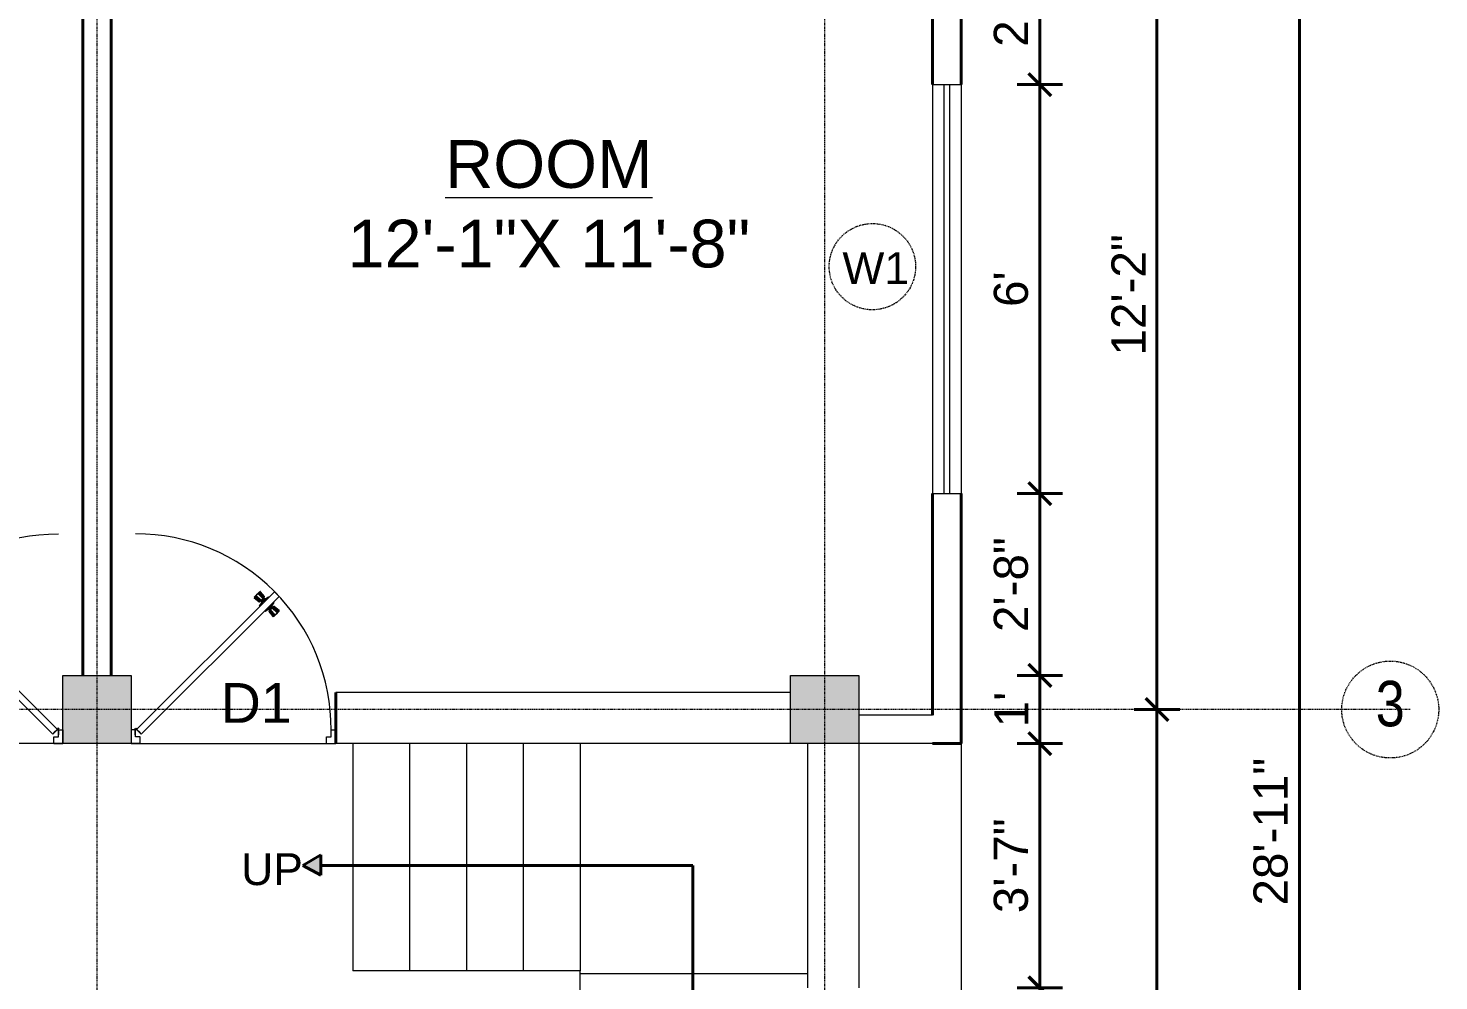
# Model space of a CAD drawing. Header units: inches. Extents: x 160056 to 168773, y -25300 to -22134.
# Drawn here: x 161738.4 to 161986.6, y -23448.8 to -23281.1 of the extents above; entities that cross this region are included whole.
import ezdxf

# ---------------------------------------------------------------- set-up
doc = ezdxf.new("R2010")
doc.units = ezdxf.units.IN
doc.header["$LTSCALE"] = 0.5
doc.header["$MEASUREMENT"] = 0
doc.header["$PDMODE"] = 66
doc.linetypes.add('CENTER', pattern=[2, 1.25, -0.25, 0.25, -0.25])
for name, color, linetype, lineweight in [('Annotate-Lite.w', 177, 'Continuous', 9), ('Annotations-Bold.w', 177, 'Continuous', 13), ('DOOR & WIN', 1, 'Continuous', 25), ('PUERTAS', 7, 'Continuous', 9), ('TEXT', 220, 'Continuous', 9), ('wall', 1, 'Continuous', 40)]:
    doc.layers.add(name, color=color, linetype=linetype, lineweight=lineweight)
doc.styles.add('ARAIL', font='ARIALN.TTF')
doc.styles.add('DIMTEXT', font='arial.ttf', dxfattribs={"height": 6})
doc.styles.add('gaurav', font='arial.ttf')
doc.styles.get("Standard").update_dxf_attribs({"font": 'arial.ttf'})
doc.dimstyles.new('1 by 96', dxfattribs={"dimtxt": 6, "dimasz": 4, "dimexe": 4, "dimexo": 4, "dimgap": 2, "dimtad": 1, "dimdec": 0, "dimzin": 0, "dimdsep": 46, "dimlunit": 4, "dimtxsty": 'Standard', "dimblk": 'ARCHTICK', "dimcen": 0, "dimdle": 4, "dimadec": 0, "dimazin": 0, "dimtfac": 1, "dimtdec": 0, "dimtix": 1, "dimtofl": 0, "dimtmove": 1, "dimatfit": 3, "dimldrblk": 'ARCHTICK', "dimfxl": 4, "dimfxlon": 1, "dimtolj": 1, "dimtzin": 0, "dimlwd": -1, "dimlwe": -1, "dimarcsym": 0})

# ---------------------------------------------------------------- blocks, each defined once
blk = doc.blocks.new('3ft')
at = {"layer": 'PUERTAS', "color": 6}
for p, q in [((1.01, 2.52), (25.23, 26.74)), ((26.05, 25.92), (1.77, 1.64)), ((26.05, 25.92), (25.23, 26.74)), ((1.63, 1.89), (0.97, 2.55)), ((0, 2.4), (0, 0)), ((0.72, 2.4), (0, 2.4)), ((1.6, 0), (0, 0)), ((0.72, 1.52), (0.72, 2.44)), ((0.8, 1.52), (0.72, 1.52)), ((0.8, 1.52), (0.8, 2.41)), ((0.8, 1.2), (0.8, 1.52)), ((1.6, 1.2), (0.8, 1.2)), ((1.57, 1.84), (0.94, 2.47)), ((1.63, 1.89), (1.57, 1.84)), ((1.77, 1.64), (1.57, 1.84)), ((1.6, 0), (1.6, 1.2)), ((34.4, 0), (34.4, 1.2)), ((34.4, 1.2), (35.2, 1.2)), ((34.4, 0), (36, 0)), ((35.2, 1.2), (35.2, 2.4)), ((35.2, 2.4), (36, 2.4)), ((36, 0), (36, 2.4))]:
    blk.add_line(p, q, dxfattribs=at)
at = {"layer": 'PUERTAS', "color": 8}
for p, q in [((22.57, 24.94), (21.65, 25.68)), ((22.63, 24.99), (21.69, 25.75)), ((22.74, 25.1), (21.84, 25.9)), ((22.13, 26.28), (21.98, 26.13)), ((22.88, 25.24), (22.01, 26.06)), ((22.13, 26.28), (22.27, 26.42)), ((22.29, 26.41), (22.27, 26.42)), ((23.16, 25.52), (22.34, 26.39)), ((23.3, 25.66), (22.5, 26.56)), ((23.41, 25.77), (22.65, 26.71)), ((22.69, 24.32), (23.02, 24.83)), ((23.46, 25.83), (22.72, 26.75)), ((22.95, 24.96), (22.84, 25.07)), ((22.98, 24.99), (22.86, 25.1)), ((23.03, 25.04), (22.91, 25.15)), ((22.91, 24.53), (23.1, 24.91)), ((23.11, 25.12), (22.99, 25.23)), ((23.13, 24.76), (23.18, 24.99)), ((23.28, 25.3), (23.17, 25.41)), ((23.36, 25.37), (23.25, 25.49)), ((23.31, 24.94), (23.28, 25.08)), ((23.41, 25.43), (23.3, 25.54)), ((23.46, 25.09), (23.32, 25.13)), ((23.44, 25.45), (23.33, 25.56)), ((23.64, 25.27), (23.41, 25.22)), ((23.87, 25.49), (23.49, 25.3)), ((24.08, 25.71), (23.57, 25.38)), ((23.63, 23.38), (24.14, 23.72)), ((23.84, 23.6), (24.22, 23.79)), ((24.07, 23.82), (24.3, 23.88)), ((24.25, 24), (24.39, 23.97)), ((24.25, 23.26), (24.99, 22.34)), ((24.27, 23.64), (24.38, 23.53)), ((24.3, 23.67), (24.41, 23.56)), ((24.3, 23.32), (25.06, 22.38)), ((24.35, 23.72), (24.46, 23.61)), ((24.4, 24.15), (24.43, 24.01)), ((24.41, 23.43), (25.2, 22.53)), ((24.43, 23.8), (24.54, 23.69)), ((24.58, 24.33), (24.52, 24.1)), ((24.55, 23.57), (25.37, 22.7)), ((24.6, 23.97), (24.72, 23.86)), ((24.8, 24.56), (24.61, 24.18)), ((25.02, 24.77), (24.68, 24.26)), ((24.68, 24.05), (24.79, 23.94)), ((24.73, 24.1), (24.85, 23.99)), ((24.76, 24.13), (24.87, 24.02)), ((24.83, 23.85), (25.7, 23.03)), ((24.97, 23.99), (25.87, 23.2)), ((25.08, 24.1), (26.02, 23.34)), ((25.14, 24.15), (26.06, 23.41)), ((25.58, 22.82), (25.43, 22.67)), ((25.58, 22.82), (25.73, 22.97)), ((25.72, 22.98), (25.73, 22.97)), ((0, 0), (36, 0))]:
    blk.add_line(p, q, dxfattribs=at)
at = {"layer": 'PUERTAS', "color": 1}
for p, q in [((21.67, 25.73), (22.17, 26.23)), ((22.49, 24.95), (21.67, 25.61)), ((21.7, 25.82), (22.14, 26.26)), ((21.73, 25.79), (21.7, 25.82)), ((22.58, 26.7), (22.14, 26.26)), ((22.67, 26.73), (22.17, 26.23)), ((22.61, 26.67), (22.58, 26.7)), ((22.6, 24.96), (23.02, 25.38)), ((22.7, 25.07), (22.71, 25.06)), ((23.45, 25.91), (22.79, 26.73)), ((22.82, 25.06), (23.08, 25.32)), ((22.94, 24.95), (22.83, 25.07)), ((22.93, 24.94), (23.19, 25.21)), ((22.93, 24.84), (22.93, 24.83)), ((23.44, 25.81), (23.02, 25.38)), ((23.34, 25.58), (23.08, 25.32)), ((23.46, 25.47), (23.19, 25.21)), ((23.33, 25.7), (23.34, 25.69)), ((23.45, 25.46), (23.33, 25.57)), ((23.57, 25.47), (23.57, 25.47)), ((24.15, 25.79), (23.68, 25.48)), ((23.68, 25.48), (23.68, 25.48)), ((24.27, 25.78), (24.26, 25.79)), ((25.1, 24.84), (24.79, 24.38)), ((25.09, 24.96), (25.1, 24.95)), ((22.61, 24.25), (22.92, 24.72)), ((22.62, 24.13), (22.61, 24.14)), ((22.92, 24.72), (22.92, 24.72)), ((23.44, 23.31), (23.45, 23.3)), ((23.56, 23.3), (24.03, 23.61)), ((24.03, 23.61), (24.03, 23.62)), ((24.14, 23.62), (24.14, 23.62)), ((24.25, 23.62), (24.51, 23.89)), ((24.26, 23.29), (24.69, 23.71)), ((24.26, 23.63), (24.37, 23.52)), ((24.26, 23.18), (24.92, 22.37)), ((24.37, 23.52), (24.63, 23.77)), ((24.37, 23.4), (24.37, 23.4)), ((24.78, 24.15), (24.51, 23.89)), ((24.89, 24.03), (24.63, 23.77)), ((25.11, 24.14), (24.69, 23.71)), ((24.77, 24.14), (24.88, 24.03)), ((24.79, 24.38), (24.78, 24.37)), ((24.78, 24.26), (24.78, 24.26)), ((25, 24.03), (25, 24.03)), ((25.04, 22.36), (25.54, 22.86)), ((25.1, 22.42), (25.13, 22.39)), ((25.13, 22.39), (25.57, 22.83)), ((25.22, 24.14), (26.03, 23.48)), ((26.04, 23.37), (25.54, 22.86)), ((26.01, 23.27), (25.57, 22.83)), ((25.98, 23.3), (26.01, 23.27))]:
    blk.add_line(p, q, dxfattribs=at)
at = {"layer": 'PUERTAS', "color": 2}
for p, q in [((21.99, 26.11), (21.98, 26.13)), ((25.42, 22.68), (25.43, 22.67))]:
    blk.add_line(p, q, dxfattribs=at)
at = {"layer": 'PUERTAS', "color": 6}
for radius in [0.155, 0.0752]:
    blk.add_circle((0.82, 2.56), radius, dxfattribs=at)
blk.add_arc((0.82, 2.56), 34.38, 359.7285, 90.0333, dxfattribs=at)
at = {"layer": 'PUERTAS', "color": 1}
for centre, start, end in [((22.54, 25.01), 231.0764, 315), ((22.73, 26.68), 38.9236, 135), ((22.77, 25.12), 225, 315), ((22.99, 24.89), 135, 219.7428), ((22.87, 24.78), 315, 39.7428), ((23.28, 25.63), 315, 45), ((23.39, 25.86), 315, 38.9236), ((23.51, 25.41), 50.2572, 135), ((23.62, 25.53), 230.2572, 315), ((24.2, 25.73), 45, 135), ((25.04, 24.89), 315, 45), ((22.67, 24.2), 135, 225), ((23.51, 23.36), 225, 315), ((24.09, 23.56), 50.2572, 135), ((24.2, 23.68), 230.2572, 315), ((24.32, 23.23), 135, 218.9236), ((24.42, 23.46), 135, 225), ((24.84, 24.31), 135, 219.7428), ((24.72, 24.21), 315, 39.7428), ((24.94, 23.98), 45, 135), ((24.98, 22.42), 218.9236, 315), ((25.17, 24.08), 51.0764, 135), ((25.98, 23.42), 315, 51.0764)]:
    blk.add_arc(centre, 0.08, start, end, dxfattribs=at)
blk = doc.blocks.new('*U213')
at = {"color": 3, "xscale": -1}
blk.add_blockref('3ft', (42, 0), dxfattribs=at)
blk = doc.blocks.new('_ArchTick')
at = {"color": 0, "linetype": 'ByBlock', "const_width": 0.15}
blk.add_lwpolyline([(-0.5, -0.5), (0.5, 0.5)], dxfattribs=at)
blk = doc.blocks.new('*D1480')
at = {"layer": 'Defpoints', "color": 0, "transparency": 16777216}
for p in [(161884.54, -23261.02), (161884.54, -23291.02), (161916.41, -23291.02)]:
    blk.add_point(p, dxfattribs=at)
at = {"layer": 'wall', "color": 0, "transparency": 16777216}
for p, q in [((161916.41, -23257.02), (161916.41, -23295.02)), ((161912.41, -23261.02), (161920.41, -23261.02)), ((161912.41, -23291.02), (161920.41, -23291.02))]:
    blk.add_line(p, q, dxfattribs=at)
at = {"layer": 'wall', "color": 0, "transparency": 16777216, "xscale": 4, "yscale": 4, "zscale": 4}
for p, rotation in [((161916.41, -23261.02), 90), ((161916.41, -23291.02), 270)]:
    blk.add_blockref('_ArchTick', p, dxfattribs=dict(at, rotation=rotation))
at = {"layer": 'wall', "color": 0, "transparency": 16777216, "insert": (161911.35, -23276.02), "char_height": 6, "attachment_point": 5, "rotation": 90}
blk.add_mtext('\\A1;2\'-6"', dxfattribs=at)
blk = doc.blocks.new('*D1481')
at = {"layer": 'Defpoints', "color": 0, "transparency": 16777216}
for p in [(161884.54, -23291.02), (161884.54, -23363.02), (161916.41, -23363.02)]:
    blk.add_point(p, dxfattribs=at)
at = {"layer": 'wall', "color": 0, "transparency": 16777216}
for p, q in [((161916.41, -23287.02), (161916.41, -23367.02)), ((161912.41, -23291.02), (161920.41, -23291.02)), ((161912.41, -23363.02), (161920.41, -23363.02))]:
    blk.add_line(p, q, dxfattribs=at)
at = {"layer": 'wall', "color": 0, "transparency": 16777216, "xscale": 4, "yscale": 4, "zscale": 4}
for p, rotation in [((161916.41, -23291.02), 90), ((161916.41, -23363.02), 270)]:
    blk.add_blockref('_ArchTick', p, dxfattribs=dict(at, rotation=rotation))
at = {"layer": 'wall', "color": 0, "transparency": 16777216, "insert": (161911.35, -23327.02), "char_height": 6, "attachment_point": 5, "rotation": 90}
blk.add_mtext("\\A1;6'", dxfattribs=at)
blk = doc.blocks.new('*D1482')
at = {"layer": 'Defpoints', "color": 0, "transparency": 16777216}
for p in [(161884.54, -23363.02), (161884.54, -23395.02), (161916.41, -23395.02)]:
    blk.add_point(p, dxfattribs=at)
at = {"layer": 'wall', "color": 0, "transparency": 16777216}
for p, q in [((161916.41, -23359.02), (161916.41, -23399.02)), ((161912.41, -23363.02), (161920.41, -23363.02)), ((161912.41, -23395.02), (161920.41, -23395.02))]:
    blk.add_line(p, q, dxfattribs=at)
at = {"layer": 'wall', "color": 0, "transparency": 16777216, "xscale": 4, "yscale": 4, "zscale": 4}
for p, rotation in [((161916.41, -23363.02), 90), ((161916.41, -23395.02), 270)]:
    blk.add_blockref('_ArchTick', p, dxfattribs=dict(at, rotation=rotation))
at = {"layer": 'wall', "color": 0, "transparency": 16777216, "insert": (161911.35, -23379.02), "char_height": 6, "attachment_point": 5, "rotation": 90}
blk.add_mtext('\\A1;2\'-8"', dxfattribs=at)
blk = doc.blocks.new('*D1483')
at = {"layer": 'Defpoints', "color": 0, "transparency": 16777216}
for p in [(161884.54, -23395.02), (161884.54, -23407.02), (161916.41, -23407.02)]:
    blk.add_point(p, dxfattribs=at)
at = {"layer": 'wall', "color": 0, "transparency": 16777216}
for p, q in [((161916.41, -23391.02), (161916.41, -23411.02)), ((161912.41, -23395.02), (161920.41, -23395.02)), ((161912.41, -23407.02), (161920.41, -23407.02))]:
    blk.add_line(p, q, dxfattribs=at)
at = {"layer": 'wall', "color": 0, "transparency": 16777216, "xscale": 4, "yscale": 4, "zscale": 4}
for p, rotation in [((161916.41, -23395.02), 90), ((161916.41, -23407.02), 270)]:
    blk.add_blockref('_ArchTick', p, dxfattribs=dict(at, rotation=rotation))
at = {"layer": 'wall', "color": 0, "transparency": 16777216, "insert": (161911.4, -23401.02), "char_height": 6, "attachment_point": 5, "rotation": 90}
blk.add_mtext("\\A1;1'", dxfattribs=at)
blk = doc.blocks.new('*D1485')
at = {"layer": 'Defpoints', "color": 0, "transparency": 16777216}
for p in [(161884.54, -23255.02), (161884.54, -23401.02), (161937.01, -23401.02)]:
    blk.add_point(p, dxfattribs=at)
at = {"layer": 'wall', "color": 0, "transparency": 16777216}
for p, q in [((161937.01, -23251.02), (161937.01, -23405.02)), ((161933.01, -23255.02), (161941.01, -23255.02)), ((161933.01, -23401.02), (161941.01, -23401.02))]:
    blk.add_line(p, q, dxfattribs=at)
at = {"layer": 'wall', "color": 0, "transparency": 16777216, "xscale": 4, "yscale": 4, "zscale": 4}
for p, rotation in [((161937.01, -23255.02), 90), ((161937.01, -23401.02), 270)]:
    blk.add_blockref('_ArchTick', p, dxfattribs=dict(at, rotation=rotation))
at = {"layer": 'wall', "color": 0, "transparency": 16777216, "insert": (161932, -23328.02), "char_height": 6, "attachment_point": 5, "rotation": 90}
blk.add_mtext('\\A1;12\'-2"', dxfattribs=at)
blk = doc.blocks.new('*D1486')
at = {"layer": 'Defpoints', "color": 0, "transparency": 16777216}
for p in [(161884.54, -23401.02), (161884.54, -23531.02), (161937.01, -23531.02)]:
    blk.add_point(p, dxfattribs=at)
at = {"layer": 'wall', "color": 0, "transparency": 16777216}
for p, q in [((161937.01, -23397.02), (161937.01, -23535.02)), ((161933.01, -23401.02), (161941.01, -23401.02)), ((161933.01, -23531.02), (161941.01, -23531.02))]:
    blk.add_line(p, q, dxfattribs=at)
at = {"layer": 'wall', "color": 0, "transparency": 16777216, "xscale": 4, "yscale": 4, "zscale": 4}
for p, rotation in [((161937.01, -23401.02), 90), ((161937.01, -23531.02), 270)]:
    blk.add_blockref('_ArchTick', p, dxfattribs=dict(at, rotation=rotation))
at = {"layer": 'wall', "color": 0, "transparency": 16777216, "insert": (161931.95, -23466.02), "char_height": 6, "attachment_point": 5, "rotation": 90}
blk.add_mtext('\\A1;10\'-10"', dxfattribs=at)
blk = doc.blocks.new('*D1488')
at = {"layer": 'Defpoints', "color": 0, "transparency": 16777216}
for p in [(161756.54, -23249.02), (161962.1, -23249.02), (161756.54, -23596.02)]:
    blk.add_point(p, dxfattribs=at)
at = {"layer": 'wall', "color": 0, "transparency": 16777216}
for p, q in [((161962.1, -23600.02), (161962.1, -23245.02)), ((161958.1, -23249.02), (161966.1, -23249.02)), ((161958.1, -23596.02), (161966.1, -23596.02))]:
    blk.add_line(p, q, dxfattribs=at)
at = {"layer": 'wall', "color": 0, "transparency": 16777216, "xscale": 4, "yscale": 4, "zscale": 4}
for p, rotation in [((161962.1, -23249.02), 90), ((161962.1, -23596.02), 270)]:
    blk.add_blockref('_ArchTick', p, dxfattribs=dict(at, rotation=rotation))
at = {"layer": 'wall', "color": 0, "transparency": 16777216, "insert": (161957.03, -23422.52), "char_height": 6, "attachment_point": 5, "rotation": 90}
blk.add_mtext('\\A1;28\'-11"', dxfattribs=at)
blk = doc.blocks.new('*D1565')
at = {"layer": 'Defpoints', "color": 0, "transparency": 16777216}
for p in [(161884.54, -23450.02), (161916.41, -23450.02), (161884.54, -23486.02)]:
    blk.add_point(p, dxfattribs=at)
at = {"layer": 'wall', "color": 0, "transparency": 16777216}
for p, q in [((161916.41, -23490.02), (161916.41, -23446.02)), ((161912.41, -23450.02), (161920.41, -23450.02)), ((161912.41, -23486.02), (161920.41, -23486.02))]:
    blk.add_line(p, q, dxfattribs=at)
at = {"layer": 'wall', "color": 0, "transparency": 16777216, "xscale": 4, "yscale": 4, "zscale": 4}
for p, rotation in [((161916.41, -23450.02), 90), ((161916.41, -23486.02), 270)]:
    blk.add_blockref('_ArchTick', p, dxfattribs=dict(at, rotation=rotation))
at = {"layer": 'wall', "color": 0, "transparency": 16777216, "insert": (161911.34, -23468.02), "char_height": 6, "attachment_point": 5, "rotation": 90}
blk.add_mtext("\\A1;3'", dxfattribs=at)
blk = doc.blocks.new('*D1566')
at = {"layer": 'Defpoints', "color": 0, "transparency": 16777216}
for p in [(161884.54, -23407.02), (161916.41, -23407.02), (161884.54, -23450.02)]:
    blk.add_point(p, dxfattribs=at)
at = {"layer": 'wall', "color": 0, "transparency": 16777216}
for p, q in [((161916.41, -23454.02), (161916.41, -23403.02)), ((161912.41, -23407.02), (161920.41, -23407.02)), ((161912.41, -23450.02), (161920.41, -23450.02))]:
    blk.add_line(p, q, dxfattribs=at)
at = {"layer": 'wall', "color": 0, "transparency": 16777216, "xscale": 4, "yscale": 4, "zscale": 4}
for p, rotation in [((161916.41, -23407.02), 90), ((161916.41, -23450.02), 270)]:
    blk.add_blockref('_ArchTick', p, dxfattribs=dict(at, rotation=rotation))
at = {"layer": 'wall', "color": 0, "transparency": 16777216, "insert": (161911.34, -23428.52), "char_height": 6, "attachment_point": 5, "rotation": 90}
blk.add_mtext('\\A1;3\'-7"', dxfattribs=at)

msp = doc.modelspace()

# ---------------------------------------------------------------- hatches: boundary and pattern name
at = {"layer": 'wall'}
for points in [[(161756.54, -23395.02), (161744.54, -23395.02), (161744.54, -23407.02), (161756.54, -23407.02)], [(161884.54, -23395.02), (161872.54, -23395.02), (161872.54, -23407.02), (161884.54, -23407.02)], [(161789.9, -23426.57), (161786.74, -23428.49), (161789.9, -23430.15)]]:
    msp.add_hatch(color=256, dxfattribs=at).paths.add_polyline_path(points)

# ---------------------------------------------------------------- linework, layer by layer
at = {"layer": 'Annotate-Lite.w', "color": 3}
for p, q in [((161897.54, -23291.02), (161902.54, -23291.02)), ((161897.54, -23291.02), (161897.54, -23363.02)), ((161899.54, -23291.02), (161899.54, -23363.02)), ((161900.54, -23291.02), (161900.54, -23363.02)), ((161902.54, -23291.02), (161902.54, -23363.02)), ((161897.54, -23363.02), (161902.54, -23363.02))]:
    msp.add_line(p, q, dxfattribs=at)
at = {"layer": 'Annotate-Lite.w'}
for p, q in [((161902.54, -23363.02), (161902.54, -23396.02)), ((161795.54, -23407.02), (161795.54, -23447.02)), ((161805.54, -23407.02), (161805.54, -23447.02)), ((161815.54, -23407.02), (161815.54, -23447.02)), ((161825.54, -23407.02), (161825.54, -23447.02)), ((161835.54, -23407.02), (161835.54, -23447.02)), ((161902.54, -23407.02), (161902.54, -23573.02)), ((161835.54, -23447.02), (161795.54, -23447.02)), ((161835.54, -23488.02), (161835.54, -23447.02)), ((161875.54, -23447.52), (161835.54, -23447.52))]:
    msp.add_line(p, q, dxfattribs=at)
at = {"layer": 'Annotate-Lite.w', "color": 1}
for p, q in [((161872.54, -23398.02), (161792.54, -23398.02)), ((161897.54, -23402.02), (161884.54, -23402.02)), ((161872.54, -23407.02), (161792.54, -23407.02)), ((161875.54, -23407.02), (161875.54, -23450.02)), ((161897.54, -23407.02), (161884.54, -23407.02)), ((161884.54, -23407.02), (161884.54, -23450.02)), ((161895.54, -23407.02), (161884.54, -23407.02))]:
    msp.add_line(p, q, dxfattribs=at)
at = {"layer": 'Annotate-Lite.w'}
for points in [[(161744.54, -23395.02), (161756.54, -23395.02), (161756.54, -23407.02), (161744.54, -23407.02)], [(161872.54, -23395.02), (161884.54, -23395.02), (161884.54, -23407.02), (161872.54, -23407.02)]]:
    msp.add_lwpolyline(points, close=True, dxfattribs=at)
at = {"layer": 'Annotations-Bold.w', "color": 0, "linetype": 'CENTER', "ltscale": 0.3}
for p, q in [((161750.54, -23184.84), (161750.54, -23687.08)), ((161878.54, -23184.84), (161878.54, -23687.08)), ((161981.54, -23401.02), (161517.11, -23401.02))]:
    msp.add_line(p, q, dxfattribs=at)
for centre, radius in [((161886.95, -23323.06), 7.6), ((161978.05, -23401.02), 8.53)]:
    msp.add_circle(centre, radius, dxfattribs=at)
at = {"layer": 'wall'}
for p, q in [((161902.54, -23249.02), (161902.54, -23291.02)), ((161897.54, -23254.02), (161897.54, -23291.02)), ((161748.04, -23261.02), (161748.04, -23395.02)), ((161753.04, -23261.02), (161753.04, -23395.02)), ((161897.54, -23363.02), (161897.54, -23402.02)), ((161902.54, -23363.02), (161902.54, -23407.02)), ((161792.54, -23407.02), (161792.54, -23398.02)), ((161902.54, -23407.02), (161897.54, -23407.02)), ((161786.74, -23428.49), (161789.9, -23426.57)), ((161789.9, -23426.57), (161789.9, -23430.15)), ((161789.9, -23430.15), (161786.74, -23428.49)), ((161855.34, -23428.49), (161789.9, -23428.49)), ((161855.34, -23428.49), (161855.34, -23507.36))]:
    msp.add_line(p, q, dxfattribs=at)

# ---------------------------------------------------------------- block references
at = {"layer": 'DOOR & WIN'}
msp.add_blockref('*U213', (161702.54, -23407.02), dxfattribs=at)
at = {"layer": 'DOOR & WIN', "xscale": -1}
msp.add_blockref('*U213', (161798.54, -23407.02), dxfattribs=at)

# ---------------------------------------------------------------- texts
at = {"layer": 'Annotations-Bold.w', "color": 0, "linetype": 'CENTER', "ltscale": 0.3, "insert": (161830.03, -23300.79), "char_height": 8.4, "width": 77.2712, "attachment_point": 2, "style": 'gaurav'}
msp.add_mtext('{\\LROOM\\P}12\'-1"X 11\'-8"', dxfattribs=at)
at = {"layer": 'Annotations-Bold.w', "color": 0, "linetype": 'CENTER', "ltscale": 0.3, "attachment_point": 1}
for s, width, insert, char_height, style in [('W1', 8, (161881.67, -23320.51), 5.6, 'gaurav'), ('3', 6.5393, (161975.5, -23395.97), 8, 'ARAIL'), ('UP', 8, (161775.9, -23426.32), 5.6, 'gaurav')]:
    msp.add_mtext_dynamic_manual_height_columns(s, width=width, gutter_width=100, heights=[0], dxfattribs=dict(at, insert=insert, char_height=char_height, style=style))
at = {"layer": 'TEXT', "style": 'DIMTEXT'}
msp.add_text('D1', height=7, dxfattribs=at).set_placement((161772.3, -23403.36))

# ---------------------------------------------------------------- dimensions: what is measured, and where the dimension line sits
at = {"layer": 'wall'}
for base, p1, p2, picture, middle in [((161962.1, -23249.02), (161756.54, -23596.02), (161756.54, -23249.02), '*D1488', (161957.03, -23422.52)), ((161937.01, -23401.02), (161884.54, -23255.02), (161884.54, -23401.02), '*D1485', (161932, -23328.02)), ((161916.41, -23291.02), (161884.54, -23261.02), (161884.54, -23291.02), '*D1480', (161911.35, -23276.02)), ((161916.41, -23363.02), (161884.54, -23291.02), (161884.54, -23363.02), '*D1481', (161911.35, -23327.02)), ((161916.41, -23395.02), (161884.54, -23363.02), (161884.54, -23395.02), '*D1482', (161911.35, -23379.02)), ((161916.41, -23407.02), (161884.54, -23395.02), (161884.54, -23407.02), '*D1483', (161911.4, -23401.02)), ((161937.01, -23531.02), (161884.54, -23401.02), (161884.54, -23531.02), '*D1486', (161931.95, -23466.02)), ((161916.41, -23407.02), (161884.54, -23450.02), (161884.54, -23407.02), '*D1566', (161911.34, -23428.52)), ((161916.41, -23450.02), (161884.54, -23486.02), (161884.54, -23450.02), '*D1565', (161911.34, -23468.02))]:
    dim = msp.add_linear_dim(base=base, p1=p1, p2=p2, angle=90, dimstyle='1 by 96', dxfattribs=at)
    dim.commit()
    dim.dimension.update_dxf_attribs({"geometry": picture, "text_midpoint": middle})

doc.saveas('drawing.dxf')
